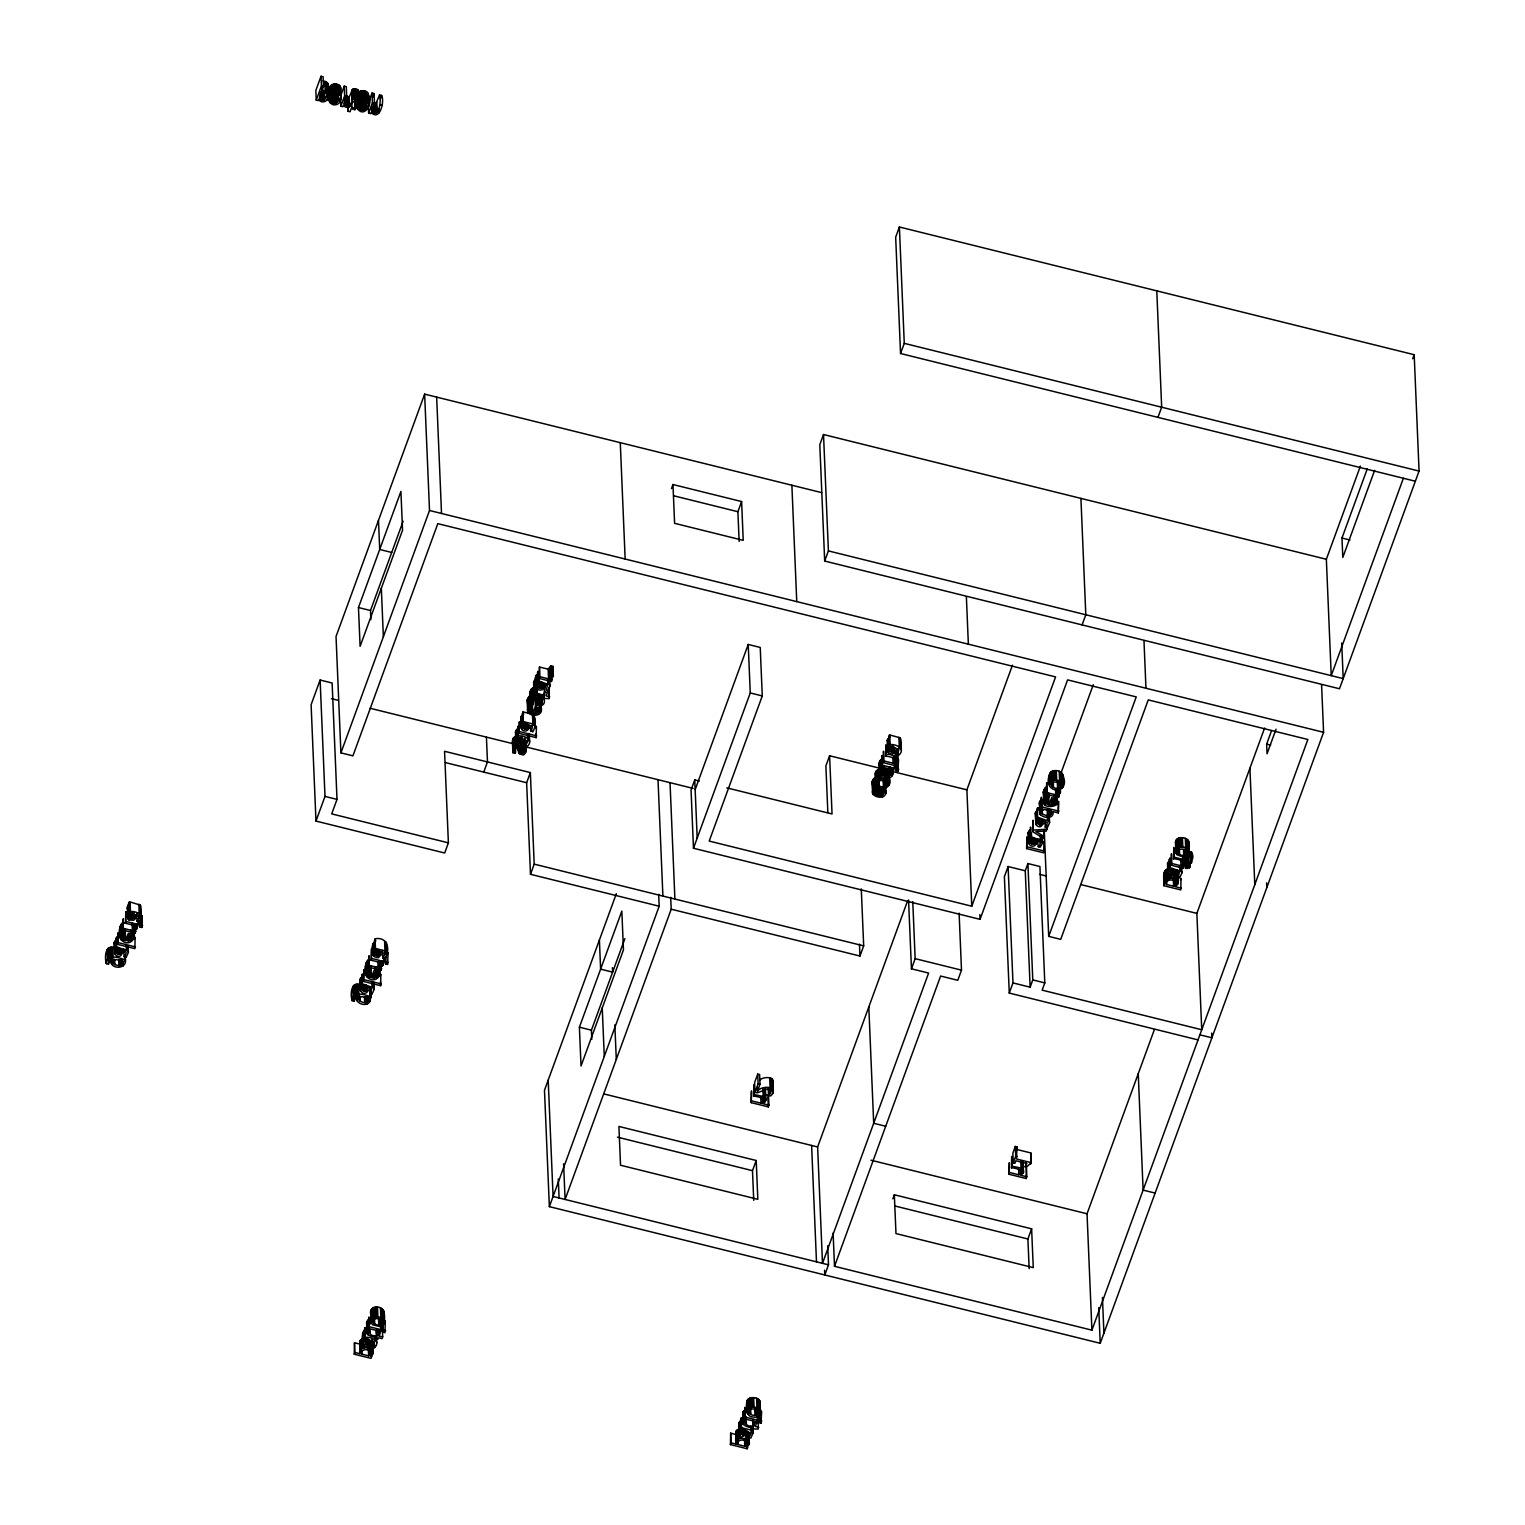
<?xml version="1.0" encoding="UTF-8"?>
<svg xmlns="http://www.w3.org/2000/svg" width="1525" height="1525" viewBox="0 0 1525 1525"><rect width="100%" height="100%" fill="white"/><g stroke="black" fill="none" stroke-linecap="round" stroke-linejoin="round"><path stroke-width="1.5" d="M116.453 939.724L114.318 942.24L115.004 945.252M362.207 976.724L360.053 979.241L360.758 982.252M364.894 1330.105C360.796 1333.937 360.91 1349.187 369.241 1346.117C379.096 1334.013 371.166 1347.013 374.635 1347.681C381.193 1341.009 371.433 1336.682 365.352 1337.311L364.723 1339.045L366.038 1339.369L363.007 1342.953L363.846 1345.336M382.813 958.31C387.941 950.266 381.898 953.03 378.505 957.662C370.289 958.634 370.098 943.975 375.893 940.83L374.597 940.506L375.226 938.771C388.017 936.35 390.476 950.78 384.91 958.825L382.813 958.31L382.527 950.456M373.263 954.764L376.294 950.513L374.998 950.189L374.597 940.506M517.757 728.702L515.622 731.218L516.327 734.23M529.327 713.452L523.056 711.908L522.427 713.643L523.723 713.967L520.692 717.551L522.274 724.261M534.665 725.614L532.873 724.013L532.454 714.31C536.819 717.951 535.675 727.292 532.74 731.962C529.251 731.314 537.181 718.294 527.345 730.418C522.37 733.296 518.233 725.538 524.123 723.651L522.827 723.327L522.427 713.643M549.4 681.027L549.782 686.402L547.608 691.263C544.139 690.615 552.069 677.596 542.214 689.719C533.617 692.674 532.702 677.577 537.868 673.707M535.98 687.203L535.733 676.223M741.951 1423.95L741.779 1420.061L739.511 1421.853L738.901 1424.922M1030.5 829.581L1028.365 832.097L1028.632 834.594M1037.61 810.175L1035.456 812.692L1036.161 815.684M1181.36 867.801L1181.761 873.177L1179.587 878.057C1176.118 877.39 1184.048 864.37 1174.193 876.494C1169.923 879.163 1165.043 872.605 1170.247 870.184L1169.904 857.984L1169.275 859.719L1170.571 860.043L1167.54 863.646L1168.97 866.467M370.575 1311.538L370.975 1322.232L372.481 1324.787L380.106 1326.655L384.167 1323.395C384.967 1317.009 385.577 1306.22 376.122 1307.116C372.5 1306.734 368.955 1311.119 371.338 1314.321M370.975 1322.232C370.461 1313.997 386.187 1315.77 384.167 1323.395M759.927 1404.106C762.29 1394.288 741.093 1396.519 748.241 1405.497M747.136 1412.627C746.735 1404.906 760.613 1405.84 760.594 1412.779C760.212 1416.02 756.61 1417.659 753.655 1417.106C745.63 1417.03 746.106 1407.708 746.735 1401.933M880.707 769.019L875.884 771.421L875.903 776.225M1049.372 774.967C1042.109 794.697 1071.541 795.211 1062.811 775.138C1061.305 767.914 1046.055 769.668 1050.115 777.75M1049.772 785.642L1049.619 773.918M1188.68 844.183C1190.968 835.262 1171.619 835.624 1176.252 844.793L1176.652 854.496C1203.072 866.772 1179.016 831.144 1176.652 854.496M888.999 784.288C889.018 777.35 875.14 776.416 875.541 784.136C879.62 793.515 894.775 787.224 888.675 776.53L888.732 785.299M1062.811 775.138L1062.086 778.093M751.234 1102.651L751.463 1091.214L751.234 1102.651L768.295 1106.883L768.924 1105.129L762.748 1103.604L765.188 1101.679L764.883 1088.507L764.788 1091.976M765.188 1101.679C768.162 1095.636 757.01 1095.674 754.208 1094.512L753.808 1084.809L753.579 1096.265C757.01 1095.998 768.467 1099.125 761.013 1103.185L751.863 1100.917M896.166 763.968L894.794 763.644C903.238 759.24 891.019 753.159 886.254 754.551L885.853 744.848L885.625 756.286C889.056 756.019 900.512 759.145 893.059 763.205L883.928 760.937L883.509 751.234L883.28 762.691L895.518 765.722L895.995 760.098M1023.275 1161.383L1023.065 1173.316L1020.625 1175.241L1026.802 1176.766L1026.153 1178.52L1009.112 1174.288L1009.34 1162.832L1009.112 1174.288M1185.764 862.731L1184.029 859.776L1174.174 857.107L1173.773 847.404L1173.545 858.842C1176.976 858.575 1188.433 861.701 1180.979 865.762L1171.848 863.493L1171.429 853.79L1171.2 865.228L1183.438 868.278L1184.086 866.524L1182.733 866.2L1185.764 862.731L1185.535 856.211M539.03 711.279L536.4 708.553L534.398 714.024L538.554 712.575L538.878 707.409M515.202 753.274L512.877 752.702C514.02 740.102 520.616 747.307 522.694 752.988C526.582 752.492 522.027 745.725 526.392 748.317C524.486 761.108 518.9 752.34 516.575 747.555C511.695 750.796 517.528 759.488 514.878 745.515M537.982 694.485L538.478 703.12L540.498 704.34C544.368 703.845 539.812 697.077 544.177 699.651C546.446 707.981 532.625 707.943 536.114 699.041M1045.712 801.826L1048.723 797.137L1046.474 796.584C1033.073 812.501 1071.351 806.572 1051.716 797.67L1049.086 804.838L1046.15 803.122L1045.54 797.956M876.742 778.722L874.435 778.131L872.757 780.076L872.033 783.011L873.329 785.623M881.412 759.069L879.182 764.902M124.936 923.159L122.686 922.587C118.149 927.391 117.501 938.599 123.792 941.916C130.426 945.443 136.716 938.256 133.533 931.584M370.67 960.159L368.421 959.606C363.884 964.391 363.236 975.6 369.527 978.917C376.179 982.443 382.451 975.257 379.268 968.585M532.034 696.239L529.804 695.667L530.204 705.37C519.072 716.521 546.865 720.238 540.555 705.808M369.793 1324.577L369.66 1320.593L367.811 1320.135L366.629 1323.891M536.667 680.493L534.207 680.97L534.341 684.82M549.076 698.564L549.305 687.127L549.076 698.564L543.415 698.45L543.834 697.268C540.365 697.211 530.528 695.095 535.237 689.738L534.817 680.036M745.82 1410.987L743.342 1411.464L743.476 1415.314M120.38 937.875L123.087 932.29L123.296 918.717L123.048 930.155L135.306 933.186L135.763 927.562M366.114 974.875L368.821 969.29L369.031 955.717L368.802 967.155L381.04 970.186L381.669 968.451L379.858 967.994L382.794 965.401L382.813 960.807M529.804 695.667L527.154 700.147L528.413 704.035M1043.767 802.169L1043.424 791.361L1046.074 786.881L1046.474 796.584M536.266 702.93L536.247 699.575L534.36 698.908C529.861 700.776 534.894 710.745 532.778 698.717M764.406 1094.416L770.792 1095.922C779.618 1086.677 762.271 1084.713 757.525 1091.042L757.353 1087.173M1168.722 868.621C1161.192 870.68 1164.528 879.982 1163.727 885.682L1180.788 889.914L1181.017 878.476L1180.369 880.23M874.435 778.131L874.835 787.834C865.094 796.431 888.103 802.398 885.739 790.541C882.117 788.387 884.748 798.7 878.038 795.268C870.203 793.629 878.743 788.539 876.989 784.536M894.432 764.406L893.955 770.011L881.717 766.98L881.946 755.542L881.812 768.772C872.071 777.369 895.08 783.335 892.697 771.478M516.422 736.118L513.124 738.367L512.476 743.018M532.988 704.626L530.681 704.054L530.509 702.377L531.825 698.679L534.608 697.154L534.207 687.451L531.424 688.976L530.204 691.683L530.262 694.352L532.587 694.923M339.675 92.015C345.698 80.31 323.224 82.865 329.896 93.33M108.313 959.625L108.485 964.162L106.331 963.628C104.596 958.119 104.863 944.433 114.242 947.616M106.331 963.628C106.121 952.915 120.132 957.929 125.488 960.007C126.766 970.243 107.131 969.709 111.268 957.7M354.048 995.768L354.219 1001.163L352.084 1000.629C350.35 995.12 350.617 981.433 359.976 984.616M352.084 1000.629C351.875 989.916 365.867 994.929 371.242 997.007L370.079 998.608L369.641 987.857M340.971 99.258C342.134 91.004 328.161 92.32 329.228 100.193C329.19 103.395 332.698 105.13 335.519 104.825C343.544 103.49 340.628 92.701 340.571 87.363M368.345 96.456C369.641 90.928 361.12 88.66 358.242 92.834M368.878 104.996C367.925 96.99 354.963 100.631 357.136 108.142C364.151 119.274 373.758 102.842 368.459 95.293M328.79 95.351C329.286 100.764 321.908 104.672 318.706 99.544L318.306 100.631L316.247 100.116L315.847 90.413L321.032 76.25L323.09 76.765L323.491 86.468L321.908 90.795L327.113 91.71L328.79 95.351L327.951 83.589L323.128 80.901M1190.015 866.982L1190.11 866.067C1188.776 861.396 1195.733 859.909 1191.54 852.17L1188.718 852.227L1188.375 866.715L1185.764 868.411L1189.481 867.801L1189.957 862.178M758.859 1427.324L755.332 1426.447L756.514 1423.244L754.799 1422.806L753.636 1426.028C744.238 1427.209 746.983 1422.082 744.372 1420.232C739.682 1425.608 749.518 1427.705 752.988 1427.762L752.568 1428.944L758.211 1429.058L758.44 1417.621L757.982 1423.244M369.431 965.42L378.124 967.574L380.831 964.162L382.985 964.696M552.107 679.75L550.296 679.292L553.346 676.299L553.003 666.292L550.849 665.758L548.161 669.17L539.469 667.016L539.24 678.453L551.478 681.484L551.955 675.861M539.469 667.016L539.869 676.719L548.562 678.873L551.268 675.461L553.403 675.994M883.966 765.474L884.081 769.458L881.355 773.404L884.996 776.206L890.409 774.986L890.219 767.018M133.876 925.179L134.124 930.993C139.957 927.715 134.562 926.037 132.389 930.574L123.697 928.42M357.002 994.7C351.989 1004.575 371.242 1008.749 370.079 998.608M129.625 917.211L132.275 913.933L135.668 914.79C129.854 926.876 125.469 907.032 129.492 901.771L140.3 905.126L139.633 910.844M363.846 1338.264L359.709 1341.237L360.033 1353.723L354.906 1352.446L354.486 1342.763L359.614 1344.021M359.709 1341.237L360.033 1353.723M740.006 1428.658L736.308 1430.755L735.793 1434.434L730.666 1433.157L730.418 1444.594L747.174 1448.75L747.822 1447.015L746.545 1446.691C757.201 1439.943 734.059 1433.119 736.194 1444.118L731.066 1442.86L730.666 1433.157M122.515 963.667L122.648 961.188L115.938 959.53C107.303 965.039 126.88 969.538 122.343 959.778M368.249 1000.667L368.402 998.189L361.673 996.53C353.037 1002.039 372.634 1006.538 368.078 996.797M326.655 95.312L324.577 99.621L321.222 99.773L319.24 98.077L321.394 92.205C325.797 89.803 328.066 99.335 326.483 91.424M1058.293 812.92L1058.522 801.483L1058.293 812.92L1052.993 811.605C1055.014 822.623 1031.987 815.723 1042.49 808.993L1042.09 799.31L1039.211 803.675M1051.106 813.626L1051.278 811.186L1044.225 809.432C1035.189 814.769 1055.529 819.707 1050.935 809.756M366.686 105.092C367.792 111.497 356.697 111.573 359.595 105.225C361.52 96.59 370.461 109.609 366.515 100.459M1178.062 877.218L1178.101 883.89L1175.317 886.673L1181.418 888.179M354.486 1342.763L354.257 1354.2L371.013 1358.356L371.662 1356.602L370.365 1356.297C379.706 1350.864 362.988 1343.392 360.11 1350.94M371.032 1353.457C371.566 1348.462 359.938 1348.005 361.711 1354.143L368.65 1355.858L371.032 1353.457L370.88 1349.587M747.193 1443.87C747.727 1438.857 736.098 1438.399 737.871 1444.537L744.81 1446.253L747.193 1443.87L747.04 1439.981M1175.985 883.814C1176.461 878.858 1164.776 878.286 1166.587 884.5L1173.602 886.235L1175.985 883.814L1175.832 879.944M130.407 909.643L130.159 903.81L127.871 905.602L127.261 908.69M535.98 686.555L539.011 682.952L538.763 677.138M900.474 742.237L899.712 737.719L889.494 734.878L888.865 736.613L890.162 736.937L887.131 740.54L888.56 743.361M1031.396 833.012L1031.643 838.845C1025.753 840.733 1029.871 848.472 1034.846 845.593C1045.102 828.971 1037.324 860.443 1037.858 838.769M382.394 1322.957C383.347 1318.401 373.72 1316.628 372.863 1321.298C373.606 1326.731 385.73 1326.273 382.222 1319.068M886.959 784.86C887.912 780.304 878.305 778.532 877.428 783.202C878.171 788.635 890.295 788.177 886.807 780.991M758.554 1413.351C759.507 1408.795 749.9 1407.022 749.023 1411.692C749.766 1417.144 761.89 1416.668 758.402 1409.481M1061.171 786.385C1062.143 781.81 1052.517 780.038 1051.659 784.708C1052.383 790.16 1064.526 789.702 1061.019 782.497M1187.308 853.428C1188.261 848.872 1178.634 847.099 1177.777 851.77C1179.149 858.118 1192.188 855.849 1187.098 847.709M127.986 947.063L128.367 952.42L126.194 957.3L124.097 956.766L123.811 948.912M129.492 901.771L129.892 911.454C135.973 910.825 145.733 915.152 139.156 921.824L137.078 921.31L136.773 913.456M373.644 982.119L374.121 989.42L371.947 994.3C368.459 993.633 376.389 980.632 366.553 992.737C361.577 995.615 357.441 987.876 363.331 985.989L362.035 985.665L362.264 974.227L362.035 985.665M525.42 745.744C530.528 737.7 524.486 740.464 521.092 745.096C516.098 746.621 513.772 739.511 518.9 737.967L517.604 737.642L517.833 726.205L518.233 735.908C524.314 735.279 534.074 739.606 527.498 746.259L525.42 745.744L525.077 737.986M889.494 734.878L889.895 744.581C895.976 743.952 905.736 748.279 899.178 754.951C895.709 754.284 903.62 741.283 893.783 753.388C888.808 756.267 884.672 748.527 890.562 746.64L889.266 746.316L888.865 736.613M752.778 1428.563L752.969 1433.214L750.796 1438.075L748.699 1437.56L748.489 1431.632M1042.013 836.901L1041.956 844.126L1040.241 847.157L1038.144 846.623M1049.124 817.495L1049.505 822.871L1047.332 827.732L1045.254 827.217L1045.044 821.289M1049.772 784.67C1050.858 778.188 1061.724 779.218 1063.23 784.822M1023.065 1173.316C1026.039 1167.273 1014.887 1167.292 1012.085 1166.148L1011.685 1156.446L1011.437 1167.883C1014.868 1167.616 1026.325 1170.742 1018.891 1174.803L1009.741 1172.534M131.741 938.866L131.512 936.674L129.282 935.473L127.28 940.944L131.436 939.495L131.569 934.997M377.476 975.867L377.266 973.674L375.017 972.473L373.015 977.944L377.19 976.496L377.323 971.997M1055.128 803.16L1054.9 800.949L1052.669 799.748L1050.668 805.238L1054.842 803.789L1054.976 799.272M138.889 904.173L139.328 917.345L137.117 921.214M1178.31 883.051C1175.985 874.835 1162.66 878.19 1163.727 885.682M1046.684 782.992L1046.455 794.449L1058.693 797.48L1059.322 795.726L1057.511 795.288C1063.363 791.99 1057.95 790.35 1055.777 794.849L1047.084 792.695L1046.684 782.992L1051.03 784.079M316.247 100.116L321.432 85.953L321.032 76.25M341.2 94.455L344.231 86.163L346.289 86.677L346.69 96.38L344.002 103.719C349.282 105.435 347.414 110.105 343.468 105.187L342.896 106.731L340.838 106.216L340.513 98.458M340.838 106.216L344.631 95.865L344.231 86.163M346.938 98.077L347.605 96.266L345.565 95.751L345.965 105.454M347.262 98.21L347.795 96.761L349.187 97.104L349.587 106.807L348.196 106.464L347.49 96.227M349.187 97.104L352.58 89.403L358.261 89.746L358.661 102.518M348.196 106.464L347.967 111.23L350.026 111.744L351.131 108.771L354.906 109.705L355.115 100.498M349.587 106.807L352.98 99.106L358.661 99.449C356.64 101.432 350.731 99.64 351.646 107.322L355.439 108.256M358.261 89.746L357.994 103.528M368.211 103.414L372.005 93.063L374.063 93.578L374.464 103.262L371.643 111.001C379.572 119.102 381.345 98.934 379.553 94.931L381.612 95.446C384.777 101.146 379.992 121.657 371.109 112.469L370.689 113.612L368.631 113.117L368.287 105.358M372.653 97.428L374.063 93.578M368.631 113.117L372.405 102.766L372.005 93.063M379.553 94.931L376.16 103.052L373.206 103.052L373.606 112.755M380.392 98.801L381.612 95.446M116.3 948.664L116.51 937.227L116.3 948.664L117.597 948.988C111.706 950.876 115.824 958.615 120.818 955.737C123.277 949.618 129.282 950.285 124.135 956.671M117.825 944.452L118.054 932.995L117.825 944.452L134.886 948.664L135.115 937.227L134.486 938.981M125.565 923.273L125.793 911.836L125.565 923.273L137.803 926.304L138.279 920.7M129.892 911.454L129.263 913.189L130.559 913.513L127.528 917.116L128.958 919.937L133.781 920.28L137.307 915.191L139.328 917.345M123.087 932.29C127.909 932.023 117.673 939.819 125.698 940.544L128.329 933.376L131.817 934.577L133.762 937.398M140.128 915.267L142.263 915.801L141.958 927.467L139.823 926.933L139.576 921.119M139.823 926.933L140.224 917.192M141.958 927.467L142.263 915.801M448.388 842.848L331.707 813.892L337.006 799.386L332.126 683.009L320.117 680.036L311.1 704.702L315.98 821.079L444.69 853.009L448.388 842.848L444.557 751.291L530.357 772.584L534.207 864.141L530.49 874.302L659.181 906.231L549.362 1206.637L1100.211 1343.296L1323.586 732.305L1321.584 684.801M821.613 492.613L424.636 394.136L336.034 636.497L340.914 752.873L352.923 755.847L437.808 523.647L1055.586 676.909L971.768 906.212L709.201 841.076L762.271 695.934L760.232 647.458L748.222 644.465L695.171 789.607M358.47 607.541L400.923 491.431L402.543 530.223L360.11 646.333L358.47 607.541L370.499 610.515L370.88 619.646M370.499 610.515L403.134 521.207M315.98 821.079L324.997 796.412L320.117 680.036M340.914 752.873L429.516 510.494L424.636 394.136M363.579 981.452L363.808 970.014L363.579 981.452L380.621 985.684L380.85 974.227L380.221 975.981M371.318 960.273L371.547 948.836L371.318 960.273L383.557 963.323L384.033 957.7M374.998 950.189L375.226 938.771M379.515 974.399L377.552 971.577L374.063 970.377L371.433 977.544C363.427 976.82 373.644 969.023 368.821 969.29M387.293 954.783L388.017 952.801L385.882 952.267M388.017 952.801L387.693 964.467L385.558 963.952L386.035 956.137M483.749 772.088L487.466 761.928L486.418 737.128M537.486 683.962L537.925 671.21L537.696 682.628L539.011 682.952M517.604 737.642L518.233 735.908M519.129 733.411L519.377 721.973L519.129 733.411L536.19 737.642L536.419 726.205L535.79 727.959M522.827 723.327L523.056 711.908M539.24 678.453L539.869 676.719M545.321 684.553L544.482 695.514L536.114 692.96L536.914 686.307M534.379 698.564L532.416 703.94L531.424 703.635M530.204 705.37C535.027 705.103 524.791 712.899 532.816 713.624L535.428 706.456L535.027 696.753M530.49 874.302L526.64 782.725L530.357 772.584M354.257 1354.2L354.906 1352.446M671.477 488.591L672.963 484.531L741.608 501.553L743.228 540.346L674.603 523.323L672.963 484.531M364.723 1339.045L364.952 1327.608L380.831 1331.516L381.231 1323.948M369.222 1326.731L368.593 1328.485L368.821 1317.028L369.222 1326.731L381.46 1329.762M377.457 1335.614L378.638 1332.412L380.335 1332.831L379.172 1336.053L382.699 1336.91L382.051 1338.664L378.543 1337.787L378.105 1338.969L376.389 1338.531L376.827 1337.368C373.358 1337.311 363.522 1335.195 368.211 1329.819C370.861 1331.649 368.021 1336.853 377.457 1335.614L377.228 1329.8M383.156 1320.459L385.291 1320.993L384.967 1332.678L382.832 1332.145L383.309 1324.348M739.148 541.375L737.89 511.714L741.608 501.553M616.348 893.669L544.482 1090.261L549.362 1206.637M579.405 1027.202L621.838 911.111L623.458 949.884L581.025 1065.994L579.405 1027.202L591.414 1030.195L591.795 1039.307M591.414 1030.195L624.869 938.637M699.327 781.048L694.752 779.904L691.054 790.064L693.475 848.243L980.06 919.346L1067.595 679.883L1136.239 696.906L1048.704 936.369L1060.714 939.362L1148.249 699.899L1307.859 739.492L1091.919 1330.162L834.518 1266.303L833.108 1233.058M1403.381 478.259L1331.23 675.651L1326.35 559.275L823.519 434.53L819.802 444.69L824.682 561.048L1339.484 688.766L1419.07 471.072L1414.19 354.715L899.388 226.996L895.671 237.157L900.551 353.514L1415.352 481.233M670.695 897.329L671.21 909.205L565.089 1199.47L563.602 1163.842M693.475 848.243L750.262 692.96L748.222 644.465M824.682 561.048L828.399 550.906L823.519 434.53M900.551 353.514L904.268 343.354L899.388 226.996M879.944 768.257L829.6 755.771L825.883 765.931L827.846 812.482M757.525 1091.042L760.003 1084.256L759.603 1074.572L757.715 1074.096L754.608 1082.617L755.008 1092.319L757.296 1092.891L766.522 1089.193L771.078 1090.432L767.876 1097.18L768.295 1106.883M753.579 1096.265L754.208 1094.512M755.008 1092.319L758.135 1083.798L757.715 1074.096M883.28 762.691L883.928 760.937M885.625 756.286L886.254 754.551M889.266 746.316L889.895 744.581M890.352 771.002L966.888 789.836L971.768 906.212M898.092 771.173L898.416 759.488L898.092 771.173L895.957 770.64L896.357 760.899M753.731 1200.327L752.492 1170.666L756.209 1160.506L618.921 1126.441L620.542 1165.233L757.83 1199.298L756.209 1160.506M671.21 909.205L859.967 956.042L863.684 945.881L861.282 888.884M908.557 899.941L911.454 968.813L928.611 973.064L822.49 1263.329L817.629 1146.952L907.585 900.875M966.888 789.836L1012.467 665.167M730.418 1444.594L731.066 1442.86M741.474 1430.202L741.112 1418.002L741.474 1430.202C732.419 1448.96 759.221 1421.719 748.737 1437.446M740.883 1429.44L741.531 1427.705L749.9 1429.783L752.95 1432.433M744.753 1418.879L744.982 1407.442L744.753 1418.879L756.991 1421.91L757.467 1416.287M911.454 968.813L915.152 958.653L912.77 901.656M759.317 1410.854L761.452 1411.388L761.127 1423.073L758.993 1422.539L758.745 1416.725M758.993 1422.539L759.393 1412.798M761.127 1423.073L761.452 1411.388M827.713 1245.811L828.494 1264.816L824.796 1274.976L824.587 1270.23M834.518 1266.303L940.62 976.038L957.776 980.308L961.493 970.148L959.111 913.151M1082.083 624.907L1085.8 614.766L1080.92 498.389M1157.952 417.373L1161.669 407.213L1156.789 290.856M1008.101 866.543L1012.981 982.92L1030.138 987.171L1025.258 870.794L1008.101 866.543L1004.384 876.703L1009.264 993.08L1198.021 1039.898M892.868 1198.841L894.336 1194.78L1031.624 1228.826L1033.264 1267.618L895.976 1233.572L894.336 1194.78M1045.254 827.217C1050.363 819.173 1044.339 821.937 1040.927 826.569C1035.933 828.075 1033.626 820.984 1038.735 819.421L1037.438 819.097L1037.019 809.394L1037.667 807.678L1042.49 808.993M1040.832 798.986L1041.461 797.251L1041.232 808.688L1040.832 798.986L1042.09 799.31M1026.649 848.605L1026.878 837.168L1026.649 848.605L1043.691 852.837L1043.939 841.381L1043.291 843.134M1031.643 838.845L1030.328 838.521L1030.976 836.787L1042.185 840.79M1032.844 831.659L1032.997 820.412L1032.844 831.659L1043.672 838.578L1044.11 830.877M1037.438 819.097L1037.667 807.678M1046.455 794.449L1047.084 792.695M1025.258 870.794L1027.907 863.55L1039.917 866.524L1044.797 982.901L1042.147 990.144L1201.738 1029.737L1196.858 913.38L1264.606 728.054M1060.847 773.442L1093.273 684.744M1046.913 825.349L1046.417 831.049L1035.933 831.525L1044.358 836.691M1009.264 993.08L1012.981 982.92M1030.138 987.171L1032.787 979.908L1027.907 863.55M1015.326 1146.438L1012.867 1153.167L1013.286 1162.87L1014.945 1163.27L1015.86 1160.773L1026.802 1163.48L1025.887 1165.996L1027.373 1166.358L1031.224 1162.641L1030.805 1152.938L1016.107 1149.297L1017.003 1146.857L1015.326 1146.438L1015.745 1156.141L1013.286 1162.87M1011.437 1167.883L1012.085 1166.148M1017.003 1146.857L1016.508 1159L1031.224 1162.641M1030.805 1152.938L1030.69 1164.071M1022.284 1166.053L1026.382 1167.063L1026.153 1178.52M1029.165 1268.648L1027.907 1238.986L1031.624 1228.826M1170.247 870.184L1170.304 867.687L1181.532 871.69M1171.2 865.228L1171.848 863.493M1173.545 858.842L1174.174 857.107M1187.651 867.229L1187.174 854.553L1187.975 857.012L1185.363 858.708L1186.927 858.88L1187.327 868.583M1191.463 863.169L1191.54 852.17M1091.919 1330.162L1087.039 1213.786L1154.387 1029.566M1326.35 559.275L1360.395 466.135M1276.025 729.236L1267.046 753.788L1266.646 744.105L1271.545 730.704M1374.635 470.348L1342.801 557.426L1341.981 538.02L1367.277 468.804M1412.703 358.775L1414.19 354.715M326.827 90.127L328.294 84.58M772.241 1083.856C775.806 1076.059 763.358 1076.402 759.641 1080.119M337.635 101.679C341.943 82.712 321.317 108.504 337.635 101.679L337.311 93.921M522.694 752.988L522.293 743.285L523.952 741.627L524.371 751.329M367.887 963.342L368.459 962.256M121.066 953.239L122.705 950.247L119.312 949.408C114.432 950.552 117.844 956.995 121.066 953.239L120.894 949.351M379.763 954.764L381.403 951.791L378.009 950.952C373.148 952.077 376.542 958.539 379.763 954.764L379.611 950.895M542.481 687.203L544.12 684.229L540.708 683.372C535.847 684.515 539.24 690.978 542.481 687.203L542.309 683.314M366.801 990.24L368.44 987.247L365.047 986.408C360.186 987.552 363.579 993.995 366.801 990.24L366.648 986.351M527.593 727.902L529.232 724.928L525.839 724.089C520.978 725.214 524.371 731.676 527.593 727.902L527.44 724.032M522.37 742.198L524.009 739.225L520.616 738.386C515.755 739.511 519.148 745.973 522.37 742.198L522.122 736.384M369.488 1343.62L371.128 1340.628L367.735 1339.789C362.874 1340.933 366.267 1347.376 369.488 1343.62L369.336 1339.732M894.031 750.891L895.671 747.898L892.277 747.059C887.417 748.203 890.81 754.646 894.031 750.891L893.879 747.002M1042.204 823.672L1043.843 820.698L1040.45 819.84C1035.589 820.984 1038.982 827.446 1042.204 823.672L1042.033 819.783M1035.113 843.077L1036.752 840.103L1033.34 839.265C1028.479 840.408 1031.872 846.852 1035.113 843.077L1034.941 839.207M745.668 1434.015L747.307 1431.022L743.895 1430.183C739.034 1431.327 742.427 1437.77 745.668 1434.015L745.496 1430.126M1170.228 874.149L1173.259 874.95L1176.08 871.004L1172.687 870.165L1170.628 871.785L1170.399 878.209M1189.119 861.93L1191.94 861.873M1033.416 830.096L1047.084 829.238M534.608 697.154L538.134 698.374L538.478 703.12M1191.063 853.466L1190.72 863.055M321.432 85.953L323.491 86.468M344.631 95.865L346.69 96.38M372.405 102.766L374.464 103.262M379.973 104.634L382.032 105.149M904.268 343.354L1419.07 471.072M1341.981 538.02L1349.987 540.002M673.84 495.816L737.89 511.714M828.399 550.906L1343.201 678.606L1341.714 642.997M429.516 510.494L1323.586 732.305M1266.646 744.105L1270.649 745.096M391.715 552.469L379.706 549.477L378.486 520.387M750.262 692.96L762.271 695.934M537.296 672.925L538.592 673.249M896.681 768.657L898.816 769.191M882.346 765.245L894.584 768.276M538.344 680.893L549.553 684.897M1041.88 806.954L1058.922 811.186M881.812 768.772L884.119 769.343M1037.019 809.394L1038.334 809.718M535.237 689.738L537.086 690.196M545.645 692.312L547.361 692.731L546.179 695.953L549.705 696.811M1038.067 817.362L1049.276 821.365M877.161 788.406L874.835 787.834L874.931 793.629M535.428 706.456L540.727 709.678M523.456 721.592L532.873 724.013M1027.278 846.852L1044.339 851.083M519.777 731.676L536.819 735.908M726.796 787.853L832.04 813.969L829.6 755.771M331.382 698.66L338.226 700.356M370.156 708.267L513.868 743.933M525.324 746.773L693.055 788.387M1039.554 874.34L1046.398 876.036M1080.596 884.519L1196.858 913.38M445.357 762.576L526.64 782.725M324.997 796.412L337.006 799.386M1032.787 979.908L1044.797 982.901M534.207 864.141L863.684 945.881M915.152 958.653L961.493 970.148M1199.889 1034.827L1211.898 1037.801L1211.689 1033.054M375.627 948.455L385.043 950.876L387.083 953.964M371.947 958.539L384.186 961.57M386.282 961.951L388.417 962.485M128.843 903.505L130.159 903.81M364.208 979.698L381.269 983.93M126.213 921.538L138.451 924.569M140.548 924.951L142.683 925.484M362.664 983.93L373.892 987.933M758.135 1083.798L760.003 1084.256M134.124 930.993L135.935 931.451M351.665 990.945L353.819 991.479M1015.745 1156.141L1017.404 1156.541M885.701 1126.251L873.692 1123.277L868.812 1006.9M1155.13 1193.084L1143.121 1190.11L1138.241 1073.733M115.881 938.962L117.196 939.286M118.473 942.698L135.515 946.93M116.929 946.93L128.138 950.933M105.93 953.945L108.084 954.478M604.033 1093.959L817.629 1146.952M871.004 1160.201L1087.039 1213.786M617.492 1137.173L752.492 1170.666M895.213 1206.065L1027.907 1238.986M828.494 1264.816L553.079 1196.477L548.199 1080.119M745.382 1417.125L757.639 1420.175M759.717 1420.557L761.852 1421.09M383.557 1330.162L385.692 1330.696M740.483 1419.737L741.779 1420.061M364.322 1329.342L365.619 1329.667M371.032 967.86L370.041 967.555L370.461 977.239M124.307 930.555L125.298 930.86M369.126 969.214L370.537 969.652M374.292 947.254L372.863 945.062M1040.717 805.867L1039.478 804.457M367.029 967.956L365.714 965.173M121.295 930.955L119.96 928.172M535.999 678.701L535.561 677.5M1043.996 794.411L1043.348 792.466M534.265 715.911L534.913 727.101M354.257 1001.086L355.782 996.073L359.976 996.111L357.25 1000.514M108.523 964.086L110.048 959.072L114.242 959.111L111.516 963.514M1266.608 882.842L1266.798 887.588M1249.909 768.238L1254.789 884.614M1189.957 852.017L1190.358 861.72M1188.699 841.266L1189.347 852.856M1188.757 846.108L1189.081 853.867M1189.233 861.968L1189.481 867.801M1188.204 840.408L1188.623 850.092M1187.479 839.608L1187.88 849.311M1187.822 852.761L1188.223 862.464M1187.956 856.383L1188.108 867.077M1187.518 855.506L1187.937 865.209M1186.507 838.941L1187.003 854.057M1186.336 848.739L1186.583 854.572M1185.325 838.388L1185.726 848.091M1185.802 849.139L1186.031 854.953M1185.84 857.412L1186.24 867.115M1185.135 849.425L1185.383 855.239M1185.363 855.563L1185.764 868.411M1184.83 856.516L1185.154 864.275M1184.372 849.577L1184.601 855.411M1184.563 856.364L1184.734 860.252M1184.22 857.202L1184.544 864.961M1183.877 855.906L1184.029 859.776M1183.476 849.616L1183.724 855.43M1182.409 837.663L1182.809 847.366M1183 855.506L1183.171 859.395M1183.286 864.389L1183.438 868.278M1182.942 860.195L1183.095 864.065M1182.294 858.861L1182.542 864.675M1181.036 837.587L1181.456 847.29M1181.494 866.6L1181.761 873.177M1179.797 837.702L1180.197 847.404M1180.731 859.947L1180.979 865.762M1180.96 867.172L1181.132 871.061M1179.378 848.605L1179.626 854.419M1180.369 866.638L1180.541 870.527M1178.673 838.026L1179.073 847.728M1179.549 866.219L1179.721 870.089M1178.653 848.167L1178.901 853.981M1178.196 849.616L1178.367 853.504M1177.681 838.54L1178.082 848.224M1176.862 839.188L1177.281 848.891M1176.232 840.008L1176.633 849.692M1177.662 873.692L1177.986 881.45M1177.205 869.669L1177.491 877.523M1175.756 840.961L1176.137 853.638M1177.128 872.967L1177.452 880.726M1175.489 842.01L1175.889 852.704M1176.385 872.3L1176.709 880.058M1175.508 873.653L1175.756 879.467M1175.47 880.63L1175.642 884.519M1174.288 870.108L1174.441 873.978M1174.917 881.278L1175.07 885.167M1174.422 875.102L1174.593 878.991M1173.735 870.661L1173.907 874.549M1174.136 879.925L1174.364 885.739M1173.011 869.117L1173.259 874.95M1173.259 878.476L1173.602 886.235M1172.268 869.307L1172.515 875.121M1171.391 869.212L1171.638 875.045M1170.59 870.813L1170.762 874.683M1169.275 859.719L1169.675 869.422M1169.065 861.034L1169.465 870.737M1168.303 861.835L1169.122 878.324M1167.692 862.998L1168.379 875.197M1167.54 863.646L1167.94 878.61M1166.492 869.364L1166.911 879.067M1166.415 880.611L1166.587 884.5M1165.653 869.955L1166.072 879.658M1165.024 870.68L1165.424 880.382M1164.585 871.538L1164.986 881.24M1164.357 872.338L1164.928 884.081M1163.918 874.359L1164.318 884.062M1143.979 640.748L1145.961 688.252M1102.442 1297.508L1103.928 1333.136M1098.724 1307.668L1100.211 1343.296M1062.582 774.204L1062.963 786.824M1062.086 773.347L1062.487 783.049M1062.163 780.018L1062.487 787.777M1061.343 772.565L1061.762 782.268M1060.39 771.898L1060.79 781.601M1060.714 783.126L1060.866 786.995M1060.199 781.696L1060.447 787.51M1060.409 788.406L1060.428 792.695M1059.189 771.345L1059.608 781.048M1059.665 782.096L1059.913 787.91M1059.932 789.473L1060.085 793.343M1059.017 782.363L1059.265 788.196M1059.36 790.083L1059.532 793.972M1059.074 789.912L1059.322 795.726M1058.159 780.59L1058.483 788.349M1058.045 788.616L1058.197 792.485M1057.702 789.302L1057.854 793.172M1057.263 780.628L1057.587 788.387M1056.291 770.621L1056.692 780.323M1057.168 789.931L1057.321 793.801M1056.387 788.558L1056.634 794.373M1056.92 795.859L1057.111 802.55M1056.444 796.26L1056.863 803.465M1056.062 796.698L1056.387 804.457M1054.919 770.544L1055.319 780.228M1055.529 789.035L1055.777 794.849M1055.834 795.573L1056.005 799.443M1055.033 794.983L1055.205 798.852M1053.661 770.659L1054.08 780.362M1054.671 799.901L1054.842 803.789M1053.26 781.543L1053.489 787.358M1053.985 794.468L1054.156 798.357M1054.29 800.396L1054.461 804.266M1052.536 770.983L1052.936 780.686M1052.536 781.124L1052.784 786.938M1053.165 799.157L1053.413 804.99M1051.545 771.478L1052.231 786.442M1051.697 782.039L1051.869 785.909M1051.487 780.838L1051.659 785.337M1050.744 772.127L1051.144 781.829M1051.888 799.481L1052.117 805.314M1050.096 772.946L1050.496 782.649M1050.63 810.366L1050.801 814.236M1050.21 810.862L1050.363 814.75M1048.685 795.135L1049.086 804.838M1049.562 809.337L1049.81 815.151M1048.571 793.267L1048.685 797.232M1049.257 816.275L1049.505 822.871M1048.895 809.623L1049.143 815.437M1048.723 816.866L1048.876 820.736M1047.77 796.774L1048.113 804.533M1048.113 809.775L1048.361 815.608M1048.133 816.332L1048.285 820.202M1046.97 796.393L1047.294 804.152M1047.237 809.832L1047.484 819.783M1046.398 797.861L1046.646 803.675M1045.997 799.233L1046.15 803.122M1045.445 787.548L1045.845 797.251M1045.673 798.623L1045.845 802.493M1044.797 788.292L1045.216 797.975M1044.93 801.063L1045.082 804.933M1044.225 789.149L1044.625 798.852M1043.748 790.16L1044.148 799.863M1043.424 791.361L1043.958 803.179M1044.225 829.505L1048.704 936.369M1042.166 810.061L1042.337 813.931M1041.804 809.603L1041.956 813.473M1041.156 799.843L1041.556 809.546M1041.499 820.355L1041.651 824.224M1042.147 835.7L1042.414 842.277M1040.412 800.415L1040.832 810.118M1040.774 818.811L1041.003 824.625M1041.632 836.272L1041.785 840.161M1039.821 801.102L1040.374 814.884M1041.022 835.738L1041.194 839.627M1039.364 801.998L1039.878 814.159M1040.012 819.001L1040.26 824.815M1040.222 835.319L1040.374 839.188M1040.26 838.788L1040.412 842.677M1039.154 818.906L1039.402 824.72M1038.353 820.488L1038.525 824.358M1037.82 819.954L1037.991 823.824M1036.809 810.728L1037.229 820.431M1036.047 811.51L1036.466 821.212M1035.456 812.692L1036.142 824.873M1035.303 813.321L1035.856 824.282M1036.371 840.18L1036.523 844.049M1034.312 837.816L1034.56 843.649M1033.664 838.216L1033.912 844.049M1032.921 838.407L1033.168 844.221M1032.044 838.312L1032.292 844.145M1031.262 839.913L1031.415 843.783M1030.919 839.284L1030.557 827.084L1030.328 838.521M1030.557 838.655L1030.881 843.249M1029.718 830.134L1030.118 839.837M1028.956 830.934L1029.356 840.618M1028.365 832.097L1028.765 841.8M1028.193 832.745L1028.746 843.706M1026.382 1167.063L1026.802 1176.766M1025.715 1162.107L1025.887 1165.996M1023.103 1160.735L1023.466 1172.515M1022.837 1162.069L1023.161 1169.827M1022.303 1161.535L1022.627 1169.294M1021.617 1161.059L1021.941 1168.817M1020.74 1160.678L1021.064 1168.436M1020.835 1169.237L1021.007 1173.125M1020.282 1169.847L1020.454 1173.716M1018.643 1168.989L1018.891 1174.803M966.373 596.675L968.356 644.179M979.87 914.6L980.06 919.346M900.703 738.882L901.351 750.071M900.322 738.252L900.722 747.955M899.712 737.719L900.112 747.422M898.911 737.299L899.312 746.983M897.615 753.655L897.844 760.174M897.52 754.951L897.653 760.918M896.872 748.508L897.329 758.23M896.567 751.863L896.814 757.696M895.861 751.406L896.109 757.22M895.518 756.4L895.69 760.289M895.003 751.005L895.518 760.88M895.632 762.881L895.957 770.64M895.022 757.639L895.175 761.528M894.374 756.305L894.622 762.119M893.25 745.63L893.478 751.444M892.602 746.03L892.849 751.844M892.811 757.391L893.059 763.205M891.858 746.202L892.106 752.035M892.678 769.172L892.754 773.918M892.277 768.943L892.525 774.776M890.981 746.125L891.229 751.939M891.801 769.934L892.049 775.748M890.104 745.763L890.352 751.577M889.437 737.376L889.818 751.043M890.657 767.552L890.733 774.357M888.656 737.947L889.056 747.631M890.085 767.228L890.409 774.986M889.647 767.742L889.99 775.501M887.893 738.729L888.389 752.607M889.094 768.162L889.418 775.92M887.569 742.389L887.969 752.092M887.283 739.892L887.683 751.501M888.408 768.467L888.732 776.225M888.103 777.655L888.274 781.524M887.607 768.657L887.931 776.416M887.378 776.873L887.531 780.743M886.711 768.714L887.035 776.473M886.406 776.187L886.578 780.076M885.739 768.638L886.063 776.397M886.406 779.675L886.654 785.489M885.987 780.171L886.235 786.004M885.453 780.571L885.682 786.385M885.548 787.167L885.796 792.981M884.672 768.447L884.996 776.206M885.32 788.006L885.548 793.839M884.786 780.857L885.034 786.671M883.757 770.068L883.985 775.901M883.947 779.084L884.271 786.824M882.899 769.706L883.147 775.52M883.051 779.103L883.757 793.419M883.204 788.215L883.452 794.048M882.212 769.267L882.441 775.081M882.689 786.805L883.013 794.563M881.755 770.678L881.908 774.567M881.374 770.125L881.545 773.995M882.117 787.224L882.613 796.908M880.821 759.641L881.221 769.343M880.935 774.833L881.107 778.722M881.431 787.529L881.755 795.288M880.268 760.27L880.707 776.263M879.734 761.013L880.135 770.697M879.696 767.704L880.02 775.462M880.63 787.72L880.954 795.478M879.315 761.89L879.849 778.837M879.048 762.938L879.582 774.586M879.734 787.777L880.077 795.535M879.029 780.038L879.277 785.852M878.324 769.458L878.724 779.161M878.324 779.599L878.553 785.413M878.686 785.775L879.086 795.459M877.332 769.953L878.019 784.937M877.618 785.566L878.038 795.268M876.513 770.621L876.932 780.323M876.608 785.261L877.027 794.963M875.884 771.421L876.303 785.928M875.407 772.393L875.808 782.096M875.14 773.442L875.808 785.051M875.846 786.824L876.17 794.582M875.236 788.33L875.483 794.144M873.844 778.703L874.263 788.406M873.291 779.332L873.692 789.035M872.757 780.076L873.177 789.778M872.357 780.952L873.043 794.525M872.071 782.001L872.624 793.648M859.471 944.166L859.967 956.042M791.875 485.236L796.755 601.613M811.605 1145.466L816.485 1261.823M772.87 1080.329L773.327 1091.69M772.565 1079.605L773.061 1092.624M772.069 1078.957L772.641 1093.539M771.421 1078.423L771.841 1088.126M770.621 1078.003L771.04 1087.706M770.373 1087.439L770.602 1093.253M769.668 1077.698L770.087 1087.401M769.648 1088.316L769.896 1094.13M768.924 1088.945L769.172 1094.759M768.181 1087.477L768.924 1105.129M765.397 1089.746L765.798 1100.154M765.226 1089.098L765.607 1100.878M764.444 1089.898L764.768 1097.657M763.739 1089.441L764.063 1097.199M762.862 1089.041L763.205 1096.799M762.957 1097.619L763.129 1101.488M762.328 1096.265L762.576 1102.098M760.765 1097.352L761.013 1103.185M759.946 1401.189L760.594 1412.779M759.45 1400.312L759.869 1410.015M758.726 1399.531L759.126 1409.233M757.772 1398.863L758.173 1408.566M758.077 1410.091L758.249 1413.98M757.658 1410.606L757.83 1414.495M756.572 1398.311L756.972 1408.013M757.048 1409.062L757.296 1414.876M756.305 1407.403L756.629 1415.162M755.542 1407.575L755.866 1415.333M754.646 1407.594L754.97 1415.352M753.655 1397.586L754.074 1407.289M753.388 1420.194L753.636 1426.028M752.302 1397.51L752.702 1407.213M752.664 1420.004L752.988 1427.762M752.721 1427.381L752.969 1433.214M751.043 1397.624L751.444 1407.327M752.187 1427.19L752.34 1431.079M751.577 1426.676L751.749 1430.545M749.919 1397.948L750.319 1407.651M750.624 1408.528L750.872 1414.342M749.919 1408.09L750.147 1413.904M750.777 1426.237L750.929 1430.126M749.442 1409.538L749.614 1413.427M748.928 1398.444L749.328 1408.147M749.08 1409.005L749.233 1412.893M748.108 1399.111L748.527 1408.814M747.479 1399.931L747.879 1409.615M748.87 1433.71L749.309 1443.927M747.498 1404.716L747.898 1414.418M747.002 1400.884L747.402 1413.561M748.337 1432.966L748.87 1444.785M747.593 1432.318L748.222 1445.528M746.068 1416.801L746.373 1424.197M746.735 1433.691L746.983 1439.505M746.678 1440.687L746.831 1444.575M747.021 1444.88L747.174 1448.75M745.115 1418.212L745.515 1423.74M746.125 1441.316L746.278 1445.204M744.962 1419.222L745.134 1423.092M745.706 1435.139L745.858 1439.028M744.867 1428.753L745.115 1434.567M743.971 1410.53L744.372 1420.232M744.219 1429.154L744.467 1434.968M743.342 1411.464L743.762 1421.167M744.486 1438.494L744.81 1446.253M742.923 1412.379L743.476 1424.522M742.732 1413.065L743.209 1423.988M743.476 1429.325L743.723 1435.158M742.599 1429.249L742.847 1435.063M741.817 1430.831L741.97 1434.701M741.283 1430.278L741.436 1434.167M740.273 1421.071L740.673 1430.755M740.178 1426.485L740.349 1430.374M739.511 1421.853L740.426 1438.361M739.606 1426.028L740.025 1435.73M738.92 1423.016L739.587 1435.216M738.748 1423.664L739.244 1438.666M737.795 1429.421L738.195 1439.123M737.7 1440.668L737.871 1444.537M736.956 1430.031L737.357 1439.714M736.308 1430.755L736.728 1440.458M735.87 1431.632L736.27 1441.335M735.87 1436.359L736.194 1444.118M694.752 779.904L697.192 838.083M670.028 782.668L674.908 899.045M658.018 779.694L662.898 896.071M658.686 894.355L659.181 906.231M620.275 442.669L625.155 559.027M612.44 967.651L612.631 972.13L600.621 969.157L599.401 940.067M614.842 1024.781L616.291 1059.418M602.242 1007.949L604.281 1056.425M552.946 666.597L553.213 676.7M550.849 665.758L551.154 675.975M551.307 677.615L551.478 681.484M550.582 666.806L550.983 676.509M550.239 667.493L550.639 677.176M549.705 668.122L550.106 677.824M549.019 668.674L549.419 678.377M549.534 680.569L549.782 686.402M548.905 678.453L549.152 684.267M548.161 669.17L548.562 678.873M548.39 679.864L548.562 683.734M547.589 679.426L547.742 683.314M544.063 685.831L544.482 695.514M543.682 693.379L543.834 697.268M541.68 681.942L541.928 687.756M542.118 696.01L542.366 701.824M541.813 695.228L542.157 702.682M541.032 682.342L541.28 688.156M541.432 695.686L541.756 703.444M540.288 682.533L540.536 688.347M540.86 696.277L541.184 704.016L540.86 700.127M540.651 704.664L540.841 711.336M539.412 682.438L539.659 688.252M540.079 694.637L540.498 704.34M540.174 705.046L540.327 708.934M539.278 694.599L539.678 704.302M538.63 684.02L538.783 687.889M539.564 704.359L539.736 708.248M538.039 677.577L538.268 687.356M538.63 694.352L539.049 704.035M538.211 693.703L538.668 703.654M538.687 708.077L538.859 711.946M558.283 1178.977L559.084 1197.964M538.401 708.687L538.554 712.575M536.991 687.87L537.238 693.703M538.02 709.182L538.173 713.071M536.323 675.041L536.724 684.744M537.2 693.837L537.372 697.707M536.209 689.376L536.362 693.246M536.647 699.136L536.895 704.969M536.895 707.962L537.143 713.776M536.171 698.259L536.552 706.742M535.256 693.265L535.408 697.135M534.207 680.97L534.608 690.653M535.599 708.286L535.847 714.1M533.769 681.866L534.322 694.027M536.018 733.773L536.19 737.642M533.578 682.571L533.941 692.903M533.426 687.623L533.845 697.306M532.721 687.928L533.121 697.63M533.864 715.263L534.284 724.966M532.015 688.404L532.416 698.107M532.587 700.013L532.759 703.902M533.273 714.748L533.674 724.432M532.092 698.278L532.816 713.624M531.424 688.976L531.825 698.679M531.443 698.698L531.767 706.456M530.91 689.719L531.329 699.403M531.501 705.56L531.825 713.319M530.49 690.673L530.891 700.356M530.204 691.683L530.681 704.054M530.681 705.179L531.005 712.938M530.033 704.702L530.357 712.461M529.156 696.353L529.575 706.037M529.709 708.038L529.88 711.908M530.433 725.538L530.643 731.447M529.404 707.409L529.575 711.298M528.527 697.077L528.927 706.78M527.936 697.935L528.355 707.638M529.194 734.097L529.671 741.398M527.478 698.965L528.127 712.899M528.813 733.449L529.042 739.263M527.154 700.147L527.669 711.984M528.279 734.859L528.451 738.748M526.887 724.585L527.04 728.454M527.478 734.44L527.669 741.798M526.163 723.041L526.411 728.855M525.42 723.231L525.648 729.045M526.163 742.484L526.392 748.317M524.543 723.136L524.791 728.95M525.21 739.835L525.744 752.549M523.742 724.718L523.914 728.607M522.999 714.405L523.399 724.108M524.276 741.836L524.581 750.472M523.208 724.184L523.38 728.054M523.552 742.408L523.971 752.092M522.217 714.958L522.618 724.661M522.999 742.98L523.399 752.683M521.436 715.74L521.95 729.617M520.845 716.922L521.531 729.103M521.569 736.937L521.817 742.751M520.692 717.551L521.092 727.902M521.493 743.247L521.893 752.95M520.94 737.337L521.169 743.171M520.845 742.999L521.264 752.702M520.178 737.528L520.425 743.342M520.368 744.009L520.883 752.321M519.32 737.433L519.548 743.247M519.567 746.488L519.892 754.246M518.519 739.015L518.672 742.904M518.786 745.858L519.11 753.617M518.481 745.706L518.652 749.595M517.985 738.481L518.157 742.37M518.233 745.763L518.633 752.74M516.975 729.255L517.394 738.958M517.471 741.913L517.623 745.782M516.212 730.037L516.613 739.739M516.67 741.932L516.822 745.801M515.622 731.218L516.308 743.399M515.469 731.867L516.041 745.973M514.916 736.575L515.336 746.278M514.23 737.052L514.63 746.754M513.639 737.623L514.039 747.326M513.124 738.367L513.544 748.07M512.705 739.32L513.105 749.023M512.419 740.349L512.877 752.702M436.646 397.11L441.526 513.487M379.02 108.866L379.172 112.755M376.847 102.137L377.247 111.84M376.16 103.052L376.58 112.755M375.741 103.319L376.141 113.002M375.245 103.452L375.665 113.155M374.673 103.471L375.074 113.155M373.949 103.338L374.368 113.041M372.748 108.428L372.901 112.297M371.471 107.112L371.643 111.001M368.345 94.245L368.764 106.14M367.982 93.292L368.383 102.995M367.392 92.472L367.811 102.175M366.629 91.805L367.048 101.508M365.676 91.271L366.076 100.974M364.532 90.89L365.409 108.58M364.57 101.432L364.894 109.19M363.998 101.889L364.322 109.648M363.293 90.68L363.693 100.383M363.35 102.194L363.674 109.953M362.683 102.366L363.007 110.124M362.111 90.699L362.531 100.402M361.863 100.44L362.264 110.143M361.006 90.928L361.425 100.612M361.177 102.251L361.501 110.01M381.326 588.269L383.366 636.764M360.434 102.003L360.758 109.762M359.976 91.367L360.396 101.069M359.919 103.605L360.148 109.419M359.042 92.015L359.462 101.698M359.442 103.147L359.69 108.98M359.118 102.613L359.366 108.428M357.155 89.251L357.574 98.934M357.098 99.392L357.498 109.095M356.088 88.888L356.488 98.591M356.678 99.335L357.136 108.142M355.268 88.736L355.668 98.439M354.505 88.717L354.925 98.42M354.582 101.946L354.906 109.705M353.8 88.831L354.219 98.515M353.152 89.041L353.571 98.744M352.58 89.403L352.98 99.106M352.065 89.918L352.485 99.621M351.646 90.566L352.046 100.269M351.493 103.452L351.646 107.322M386.435 942.774L386.854 952.477M386.054 942.126L386.454 951.829M385.444 941.611L385.844 951.295M384.643 941.173L385.082 954.345M385.31 958.119L385.558 963.952M348.653 98.553L348.977 106.312M347.814 107.36L347.967 111.23M346.995 96.17L347.395 105.873M346.366 96.037L346.766 105.74M382.756 961.131L382.908 965.001M382.279 962.18L382.432 966.068M344.974 99.201L345.222 105.015M380.564 960.807L380.735 964.677M380.869 966.316L381.04 970.186M344.326 98.629L344.555 104.443M380.392 961.322L380.545 965.211M380.049 962.008L380.202 965.897M380.468 981.795L380.621 985.684M379.058 951.447L379.21 955.317M379.439 960.693L379.687 966.526M378.333 949.903L378.581 955.717M378.734 961.265L378.982 967.079M379.229 969.442L379.458 975.257M378.791 968.966L379.21 976.191M377.59 950.094L377.838 955.908M377.876 961.741L378.124 967.574M378.2 968.28L378.352 972.168M376.713 949.999L376.961 955.813M377.399 967.689L377.552 971.577M340.208 86.41L340.609 96.113M377.018 972.626L377.19 976.496M339.618 85.591L340.037 95.293M339.923 97.848L340.075 101.718M375.912 951.581L376.084 955.47M376.351 967.193L376.503 971.063M376.637 973.103L376.808 976.991M375.169 941.268L375.569 950.952M338.855 84.904L339.255 94.607M374.387 941.821L374.788 951.524M375.932 973.388L376.103 977.277M375.512 971.882L375.76 977.697M337.902 84.39L338.302 94.073M375.017 966.774L375.188 970.663M373.625 942.603L374.121 956.48M373.301 946.262L373.701 955.965M373.015 943.784L373.415 955.393M374.311 974.151L374.483 978.021M336.758 84.008L337.158 93.692M336.796 94.55L337.12 102.308M373.854 982.843L374.121 989.42M335.519 83.799L336.529 102.766M372.863 974.075L373.015 977.944M373.32 983.415L373.492 987.304M335.5 93.368L335.9 103.071M372.729 982.882L372.882 986.77M334.337 83.799L335.214 103.223M371.909 982.462L372.081 986.332M370.918 965.973L371.433 977.544M334.089 93.559L334.49 103.242M370.88 966.068L371.032 969.957M333.232 84.028L333.651 93.73M370.994 991.174L371.242 997.007M333.308 93.425L333.708 103.128M383.785 1310.795L384.433 1322.366M332.202 84.466L332.602 94.169M332.66 95.122L333.174 104.634M369.393 971.044L369.641 976.858M370.384 992.832L370.632 998.646M383.29 1309.918L383.709 1319.621M383.537 1320.478L383.69 1324.367M332.05 94.779L332.374 102.518M368.745 970.567L368.993 976.381M369.832 997.522L370.003 1001.41M331.268 85.114L331.668 94.817M331.668 96.266L331.916 102.08M367.792 960.273L368.497 975.828M382.565 1309.136L382.966 1318.839M331.421 97.657L331.592 101.527M368.04 971.33L368.192 975.218M382.508 1324.386L382.832 1332.145M330.468 85.934L330.868 95.637M367.163 960.998L367.563 970.701M381.593 1308.469L382.089 1323.586M382.279 1327.227L382.699 1336.91M329.8 86.925L330.296 103.033M366.572 961.856L366.972 971.558M367.792 997.407L367.944 1001.277M381.422 1318.267L381.669 1324.081M366.095 962.885L366.743 976.839M329.305 92.51L329.724 102.213M365.771 964.067L366.305 975.905M367.277 995.958L367.525 1001.772M380.411 1307.916L380.812 1317.619M380.888 1318.668L381.117 1324.482M328.923 89.346L329.343 101.26M367.01 998.208L367.239 1004.022M380.507 1323.757L380.831 1331.516M366 984.959L366.248 990.793M366.743 996.359L366.991 1002.173M380.221 1318.953L380.468 1324.768M327.951 83.589L328.352 93.273M365.371 985.379L365.619 991.193M366.095 996.645L366.343 1002.459M379.458 1319.106L379.687 1324.92M327.417 82.712L327.818 92.415M327.417 89.174L327.837 98.877M365.333 996.816L365.581 1002.649M326.712 82.026L327.113 91.71M364.627 985.55L364.856 991.383M378.562 1319.144L378.81 1324.958M378.924 1330.219L379.172 1336.053M327.074 95.942L327.246 99.83M364.475 996.873L364.723 1002.688M377.495 1307.192L377.895 1316.895M325.854 81.492L326.255 91.195M363.751 985.455L363.998 991.288M362.874 985.112L363.122 990.926M324.806 81.13L325.225 90.833M376.122 1307.116L376.542 1316.818M362.245 985.798L362.588 990.392M376.503 1329.609L376.751 1335.423M324.253 91.862L324.577 99.621M361.425 977.296L361.825 986.98M376.065 1330.772L376.808 1342.801M374.883 1307.23L375.283 1316.933M376.008 1336.796L376.179 1340.685M323.643 90.261L324.043 99.964M360.643 978.078L361.063 987.762M375.417 1336.262L375.588 1340.151M323.033 90.432L323.433 100.135M360.053 979.241L360.662 989.496M374.464 1318.115L374.712 1323.948M359.9 979.889L360.453 990.85M373.758 1307.554L374.159 1317.257M322.366 90.471L322.785 100.173M373.739 1317.695L373.987 1323.509M374.597 1335.843L374.769 1339.712M321.737 86.925L321.908 90.795M374.464 1343.792L374.635 1347.681M321.661 90.356L322.061 100.059M359.709 997.178L359.862 1001.067M372.767 1308.05L373.167 1317.753M373.282 1319.144L373.434 1323.033M359.176 995.653L359.519 1000.61M372.901 1318.61L373.072 1322.48M320.898 92.015L321.222 99.773M358.508 984.33L358.909 994.014M371.947 1308.717L372.348 1318.401M371.318 1309.518L371.719 1319.22M373.072 1346.022L373.148 1353.533M320.155 91.557L320.479 99.316M373.034 1351.055L372.252 1339.293L372.5 1350.33M357.174 984.235L357.593 993.938M370.842 1310.49L371.223 1323.147M357.288 994.948L357.498 1001.296M371.433 1341.924L371.757 1349.682M356.011 984.33L356.412 994.033M371.49 1352.732L371.662 1356.602M370.06 1329.914L370.213 1333.784M370.575 1343.277L370.823 1349.11M370.518 1350.292L370.67 1354.162M355.001 984.635L355.401 994.319M369.965 1350.921L370.118 1354.791M369.546 1344.745L369.698 1348.615M354.124 985.112L354.524 994.815M368.783 1340.284L368.955 1344.173M367.811 1320.135L368.326 1335.042M353.362 985.817L353.781 995.501M354.067 997.293L354.219 1001.163M367.182 1321.069L367.735 1334.623M368.059 1338.759L368.307 1344.573M368.307 1348.1L368.65 1355.858M352.752 986.694L353.152 996.397M366.743 1321.965L367.296 1334.127M366.572 1322.652L367.048 1333.593M367.315 1338.931L367.563 1344.745M366.438 1338.836L366.686 1344.669M365.638 1340.437L365.809 1344.497M364.952 1327.608L365.295 1339.808M364.113 1330.658L364.513 1340.361M363.35 1331.458L363.751 1341.142M364.094 1344.078L364.246 1347.967M362.759 1332.621L363.427 1344.821M362.588 1333.269L363.064 1348.253M361.635 1339.026L362.035 1348.729M360.796 1339.617L361.196 1349.32M361.539 1350.254L361.711 1354.143M360.148 1340.361L360.567 1350.063M140.7 905.774L141.329 916.963M140.3 905.126L140.7 914.828M139.709 904.611L140.109 914.295M137.021 924.131L137.174 928.001M136.888 924.531L137.04 928.401M136.526 925.179L136.697 929.068M135.287 914.848L135.458 918.736M135.058 927.372L135.306 933.186M134.657 924.322L134.81 928.21M133.781 911.95L134.028 917.764M134.295 925.008L134.467 928.897M133.228 912.503L133.476 918.317M133.781 925.637L133.933 929.526M132.599 912.903L132.828 918.717M132.999 924.264L133.247 930.078M133.476 932.442L133.723 938.256M133.056 931.966L133.209 935.854M131.836 913.094L132.084 918.908M132.065 922.816L132.389 930.574M132.446 931.279L132.618 935.168M130.978 912.998L131.226 918.812M131.646 930.688L131.817 934.577M131.283 935.607L131.436 939.495M130.178 914.581L130.349 918.469M130.597 930.193L130.769 934.062M130.902 936.102L131.055 939.991M129.434 904.268L129.816 917.917M128.634 904.821L129.053 914.523M128.634 912.179L128.958 919.937M129.778 934.882L130.025 940.696M127.871 905.602L128.386 919.48M127.642 911.207L127.967 918.965M127.28 906.784L127.681 918.374M128.481 935.206L128.729 941.02M128.1 945.843L128.367 952.42M127.585 946.415L127.738 950.304M126.975 945.881L127.147 949.77M126.175 945.462L126.327 949.332M125.164 928.973L125.698 940.544M124.497 929.507L124.707 940.239M125.336 956.118L125.488 960.007M123.563 932.099L123.887 939.858M124.726 957.757L124.897 961.646M122.915 931.623L123.239 939.381M122.038 923.273L122.457 932.957M122.61 934.958L122.763 938.828M121.409 923.998L121.828 933.7M123.068 962.065L123.22 965.954M120.818 924.855L121.237 934.558M122.038 960.388L122.21 964.277M120.361 925.885L121.009 939.819M120.037 927.067L120.57 938.904M121.619 960.902L121.79 964.772M121.009 959.358L121.257 965.173M120.342 949.903L120.513 953.792M119.617 948.378L119.865 954.192M120.342 959.644L120.589 965.458M119.598 959.816L119.827 965.649M118.874 948.55L119.122 954.383M118.016 948.455L118.245 954.288M118.74 959.873L118.988 965.687M117.215 950.056L117.368 953.926M116.682 949.503L116.853 953.392M115.671 940.277L116.091 949.98M114.909 941.077L115.309 950.761M114.318 942.24L114.985 954.44M114.165 942.888L114.699 953.849M114.718 960.979L114.89 964.848M113.975 960.178L114.127 964.067M113.632 959.74L113.784 963.609M112.755 947.33L113.174 957.014M111.439 947.235L111.84 956.918M111.535 957.948L111.763 964.296M110.258 947.33L110.677 957.033M109.247 947.635L109.667 957.319M108.37 948.112L108.79 957.814M107.627 948.817L108.027 958.501M106.998 949.694L107.417 959.397"/></g></svg>
